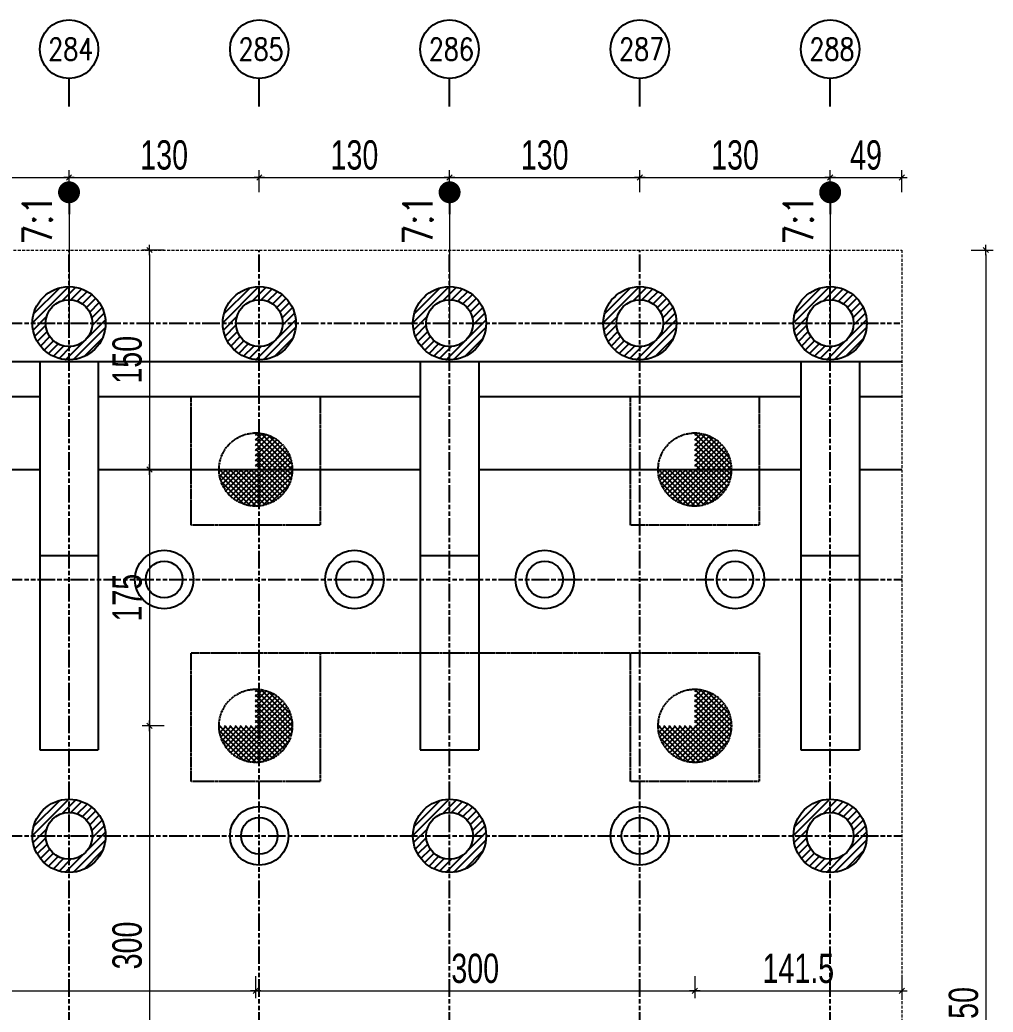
# Model space of a CAD drawing. Header units: inches. Extents: x -1640460 to 2672754, y -1012 to 1209503.
# Drawn here: x 11910 to 12575, y 849 to 1527 of the extents above; entities that cross this region are included whole.
import ezdxf

# ---------------------------------------------------------------- set-up
doc = ezdxf.new("R2010")
doc.units = ezdxf.units.IN
doc.header["$MEASUREMENT"] = 0
for name, pattern in [('ACAD_ISO09W100', [45, 24, -3, 6, -3, 6, -3]), ('CENTER', [2, 1.25, -0.25, 0.25, -0.25]), ('HIDDEN', [0.375, 0.25, -0.125])]:
    doc.linetypes.add(name, pattern=pattern)
doc.layers.add('DIM', color=177, linetype='Continuous', lineweight=20)
doc.layers.add('THAY1', color=9, linetype='Continuous', lineweight=20)
for name, color, linetype in [('Kich thuoc', 4, 'Continuous'), ('Text', 2, 'Continuous'), ('Tim', 8, 'ACAD_ISO09W100')]:
    doc.layers.add(name, color=color, linetype=linetype)
doc.styles.add('KICH_THUOC', font='vnsimli.shx', dxfattribs={"width": 0.8})
doc.styles.add('TXTDIM', font='VNARIAL.TTF', dxfattribs={"width": 0.7})
doc.dimstyles.new('DIM10', dxfattribs={"dimscale": 10, "dimtxt": 2, "dimasz": 0.3, "dimexe": 0.5, "dimexo": 0.5, "dimgap": 0.5, "dimtad": 1, "dimdec": 0, "dimzin": 12, "dimdsep": 46, "dimtxsty": 'TXTDIM', "dimblk": 'SLASH', "dimcen": 1.5, "dimclrd": 1, "dimclre": 256, "dimclrt": 2, "dimadec": 0, "dimazin": 0, "dimtfac": 1, "dimtdec": 0, "dimtix": 1, "dimtmove": 0, "dimatfit": 3, "dimldrblk": 'DOT', "dimfxl": 1, "dimfxlon": 1, "dimtolj": 1, "dimtzin": 0, "dimlwd": 9, "dimlwe": 9, "dimarcsym": 1})

# ---------------------------------------------------------------- blocks, each defined once
blk = doc.blocks.new('SLASH')
at = {"layer": 'DIM', "color": 16, "linetype": 'Continuous'}
blk.add_line((-0.6, -0.6), (0.6, 0.6), dxfattribs=at)
at = {"layer": 'DIM', "color": 16}
blk.add_line((-1.2, 0), (1.2, 0), dxfattribs=at)
blk = doc.blocks.new('*D525')
at = {"layer": 'Defpoints', "color": 0}
for p in [(11943.5, 1419), (11943.5, 1383.01), (11813.5, 1369.43)]:
    blk.add_point(p, dxfattribs=at)
at = {"layer": 'Kich thuoc', "lineweight": 9}
for p, q in [((11813.5, 1409), (11813.5, 1424)), ((11943.5, 1409), (11943.5, 1424))]:
    blk.add_line(p, q, dxfattribs=at)
at = {"layer": 'Kich thuoc', "color": 1, "lineweight": 9}
blk.add_line((11816.5, 1419), (11940.5, 1419), dxfattribs=at)
at = {"layer": 'Kich thuoc', "color": 1, "lineweight": 9, "xscale": 3, "yscale": 3, "zscale": 3, "rotation": 180}
blk.add_blockref('SLASH', (11813.5, 1419), dxfattribs=at)
at = {"layer": 'Kich thuoc', "color": 1, "lineweight": 9, "xscale": 3, "yscale": 3, "zscale": 3}
blk.add_blockref('SLASH', (11943.5, 1419), dxfattribs=at)
at = {"layer": 'Kich thuoc', "color": 2, "insert": (11878.5, 1434.22), "char_height": 20, "attachment_point": 5, "style": 'TXTDIM'}
blk.add_mtext('\\A1;130', dxfattribs=at)
blk = doc.blocks.new('_Dot')
at = {"color": 0, "linetype": 'ByBlock', "lineweight": -2}
blk.add_line((-0.5, 0), (-1, 0), dxfattribs=at)
at = {"color": 0, "linetype": 'ByBlock', "const_width": 0.5}
blk.add_lwpolyline([(-0.25, 0, 1), (0.25, 0, 1)], format="xyb", close=True, dxfattribs=at)
blk = doc.blocks.new('*D526')
at = {"layer": 'Defpoints', "color": 0}
for p in [(12073.5, 1419), (11943.5, 1369.43), (12073.5, 1369.43)]:
    blk.add_point(p, dxfattribs=at)
at = {"layer": 'Kich thuoc', "lineweight": 9}
for p, q in [((11943.5, 1409), (11943.5, 1424)), ((12073.5, 1409), (12073.5, 1424))]:
    blk.add_line(p, q, dxfattribs=at)
at = {"layer": 'Kich thuoc', "color": 1, "lineweight": 9}
blk.add_line((11946.5, 1419), (12070.5, 1419), dxfattribs=at)
at = {"layer": 'Kich thuoc', "color": 1, "lineweight": 9, "xscale": 3, "yscale": 3, "zscale": 3, "rotation": 180}
blk.add_blockref('SLASH', (11943.5, 1419), dxfattribs=at)
at = {"layer": 'Kich thuoc', "color": 1, "lineweight": 9, "xscale": 3, "yscale": 3, "zscale": 3}
blk.add_blockref('SLASH', (12073.5, 1419), dxfattribs=at)
at = {"layer": 'Kich thuoc', "color": 2, "insert": (12008.5, 1434.22), "char_height": 20, "attachment_point": 5, "style": 'TXTDIM'}
blk.add_mtext('\\A1;130', dxfattribs=at)
blk = doc.blocks.new('*D527')
at = {"layer": 'Defpoints', "color": 0}
for p in [(12203.5, 1419), (12073.5, 1369.43), (12203.5, 1369.43)]:
    blk.add_point(p, dxfattribs=at)
at = {"layer": 'Kich thuoc', "lineweight": 9}
for p, q in [((12073.5, 1409), (12073.5, 1424)), ((12203.5, 1409), (12203.5, 1424))]:
    blk.add_line(p, q, dxfattribs=at)
at = {"layer": 'Kich thuoc', "color": 1, "lineweight": 9}
blk.add_line((12076.5, 1419), (12200.5, 1419), dxfattribs=at)
at = {"layer": 'Kich thuoc', "color": 1, "lineweight": 9, "xscale": 3, "yscale": 3, "zscale": 3, "rotation": 180}
blk.add_blockref('SLASH', (12073.5, 1419), dxfattribs=at)
at = {"layer": 'Kich thuoc', "color": 1, "lineweight": 9, "xscale": 3, "yscale": 3, "zscale": 3}
blk.add_blockref('SLASH', (12203.5, 1419), dxfattribs=at)
at = {"layer": 'Kich thuoc', "color": 2, "insert": (12138.5, 1434.22), "char_height": 20, "attachment_point": 5, "style": 'TXTDIM'}
blk.add_mtext('\\A1;130', dxfattribs=at)
blk = doc.blocks.new('*D528')
at = {"layer": 'Defpoints', "color": 0}
for p in [(12333.5, 1419), (12333.5, 1383.01), (12203.5, 1369.43)]:
    blk.add_point(p, dxfattribs=at)
at = {"layer": 'Kich thuoc', "lineweight": 9}
for p, q in [((12203.5, 1409), (12203.5, 1424)), ((12333.5, 1409), (12333.5, 1424))]:
    blk.add_line(p, q, dxfattribs=at)
at = {"layer": 'Kich thuoc', "color": 1, "lineweight": 9}
blk.add_line((12206.5, 1419), (12330.5, 1419), dxfattribs=at)
at = {"layer": 'Kich thuoc', "color": 1, "lineweight": 9, "xscale": 3, "yscale": 3, "zscale": 3, "rotation": 180}
blk.add_blockref('SLASH', (12203.5, 1419), dxfattribs=at)
at = {"layer": 'Kich thuoc', "color": 1, "lineweight": 9, "xscale": 3, "yscale": 3, "zscale": 3}
blk.add_blockref('SLASH', (12333.5, 1419), dxfattribs=at)
at = {"layer": 'Kich thuoc', "color": 2, "insert": (12268.5, 1434.22), "char_height": 20, "attachment_point": 5, "style": 'TXTDIM'}
blk.add_mtext('\\A1;130', dxfattribs=at)
blk = doc.blocks.new('*D529')
at = {"layer": 'Defpoints', "color": 0}
for p in [(12463.5, 1419), (12333.5, 1369.43), (12463.5, 1369.43)]:
    blk.add_point(p, dxfattribs=at)
at = {"layer": 'Kich thuoc', "lineweight": 9}
for p, q in [((12333.5, 1409), (12333.5, 1424)), ((12463.5, 1409), (12463.5, 1424))]:
    blk.add_line(p, q, dxfattribs=at)
at = {"layer": 'Kich thuoc', "color": 1, "lineweight": 9}
blk.add_line((12336.5, 1419), (12460.5, 1419), dxfattribs=at)
at = {"layer": 'Kich thuoc', "color": 1, "lineweight": 9, "xscale": 3, "yscale": 3, "zscale": 3, "rotation": 180}
blk.add_blockref('SLASH', (12333.5, 1419), dxfattribs=at)
at = {"layer": 'Kich thuoc', "color": 1, "lineweight": 9, "xscale": 3, "yscale": 3, "zscale": 3}
blk.add_blockref('SLASH', (12463.5, 1419), dxfattribs=at)
at = {"layer": 'Kich thuoc', "color": 2, "insert": (12398.5, 1434.22), "char_height": 20, "attachment_point": 5, "style": 'TXTDIM'}
blk.add_mtext('\\A1;130', dxfattribs=at)
blk = doc.blocks.new('*D530')
at = {"layer": 'Defpoints', "color": 0}
for p in [(12512.5, 1419), (12463.5, 1369.43), (12512.5, 1369.43)]:
    blk.add_point(p, dxfattribs=at)
at = {"layer": 'Kich thuoc', "lineweight": 9}
for p, q in [((12463.5, 1409), (12463.5, 1424)), ((12512.5, 1409), (12512.5, 1424))]:
    blk.add_line(p, q, dxfattribs=at)
at = {"layer": 'Kich thuoc', "color": 1, "lineweight": 9}
blk.add_line((12466.5, 1419), (12509.5, 1419), dxfattribs=at)
at = {"layer": 'Kich thuoc', "color": 1, "lineweight": 9, "xscale": 3, "yscale": 3, "zscale": 3, "rotation": 180}
blk.add_blockref('SLASH', (12463.5, 1419), dxfattribs=at)
at = {"layer": 'Kich thuoc', "color": 1, "lineweight": 9, "xscale": 3, "yscale": 3, "zscale": 3}
blk.add_blockref('SLASH', (12512.5, 1419), dxfattribs=at)
at = {"layer": 'Kich thuoc', "color": 2, "insert": (12488, 1434.2), "char_height": 20, "attachment_point": 5, "style": 'TXTDIM'}
blk.add_mtext('\\A1;49', dxfattribs=at)
blk = doc.blocks.new('*D531')
at = {"layer": 'Defpoints', "color": 0}
for p in [(12512.5, 1369.43), (12512.5, 319.43), (12569.86, 319.43)]:
    blk.add_point(p, dxfattribs=at)
at = {"layer": 'Kich thuoc', "lineweight": 9}
for p, q in [((12559.86, 1369.43), (12574.86, 1369.43)), ((12559.86, 319.43), (12574.86, 319.43))]:
    blk.add_line(p, q, dxfattribs=at)
at = {"layer": 'Kich thuoc', "color": 1, "lineweight": 9}
blk.add_line((12569.86, 1366.43), (12569.86, 322.43), dxfattribs=at)
at = {"layer": 'Kich thuoc', "color": 1, "lineweight": 9, "xscale": 3, "yscale": 3, "zscale": 3}
for p, rotation in [((12569.86, 1369.43), 90), ((12569.86, 319.43), 270)]:
    blk.add_blockref('SLASH', p, dxfattribs=dict(at, rotation=rotation))
at = {"layer": 'Kich thuoc', "color": 2, "insert": (12554.66, 844.43), "char_height": 20, "attachment_point": 5, "rotation": 90, "style": 'TXTDIM'}
blk.add_mtext('\\A1;1050', dxfattribs=at)
blk = doc.blocks.new('*D544')
at = {"layer": 'Defpoints', "color": 0}
for p in [(12071, 1006.43), (11471, 865.48), (12071, 863.6)]:
    blk.add_point(p, dxfattribs=at)
at = {"layer": 'Kich thuoc', "lineweight": 9}
for p, q in [((12071, 873.6), (12071, 858.6)), ((11471, 863.6), (11471, 858.6))]:
    blk.add_line(p, q, dxfattribs=at)
at = {"layer": 'Kich thuoc', "color": 1, "lineweight": 9}
blk.add_line((11474, 863.6), (12068, 863.6), dxfattribs=at)
at = {"layer": 'Kich thuoc', "color": 1, "lineweight": 9, "xscale": 3, "yscale": 3, "zscale": 3, "rotation": 180}
blk.add_blockref('SLASH', (11471, 863.6), dxfattribs=at)
at = {"layer": 'Kich thuoc', "color": 1, "lineweight": 9, "xscale": 3, "yscale": 3, "zscale": 3}
blk.add_blockref('SLASH', (12071, 863.6), dxfattribs=at)
at = {"layer": 'Kich thuoc', "color": 2, "insert": (11771, 878.81), "char_height": 20, "attachment_point": 5, "style": 'TXTDIM'}
blk.add_mtext('\\A1;600', dxfattribs=at)
blk = doc.blocks.new('*D545')
at = {"layer": 'Defpoints', "color": 0}
for p in [(12071, 1006.43), (12371, 1006.43), (12371, 863.6)]:
    blk.add_point(p, dxfattribs=at)
at = {"layer": 'Kich thuoc', "lineweight": 9}
for p, q in [((12071, 873.6), (12071, 858.6)), ((12371, 873.6), (12371, 858.6))]:
    blk.add_line(p, q, dxfattribs=at)
at = {"layer": 'Kich thuoc', "color": 1, "lineweight": 9}
blk.add_line((12074, 863.6), (12368, 863.6), dxfattribs=at)
at = {"layer": 'Kich thuoc', "color": 1, "lineweight": 9, "xscale": 3, "yscale": 3, "zscale": 3, "rotation": 180}
blk.add_blockref('SLASH', (12071, 863.6), dxfattribs=at)
at = {"layer": 'Kich thuoc', "color": 1, "lineweight": 9, "xscale": 3, "yscale": 3, "zscale": 3}
blk.add_blockref('SLASH', (12371, 863.6), dxfattribs=at)
at = {"layer": 'Kich thuoc', "color": 2, "insert": (12221, 878.81), "char_height": 20, "attachment_point": 5, "style": 'TXTDIM'}
blk.add_mtext('\\A1;300', dxfattribs=at)
blk = doc.blocks.new('*D546')
at = {"layer": 'Defpoints', "color": 0}
for p in [(12371, 1006.43), (12512.5, 1006.43), (12512.5, 863.6)]:
    blk.add_point(p, dxfattribs=at)
at = {"layer": 'Kich thuoc', "lineweight": 9}
for p, q in [((12371, 873.6), (12371, 858.6)), ((12512.5, 873.6), (12512.5, 858.6))]:
    blk.add_line(p, q, dxfattribs=at)
at = {"layer": 'Kich thuoc', "color": 1, "lineweight": 9}
blk.add_line((12374, 863.6), (12509.5, 863.6), dxfattribs=at)
at = {"layer": 'Kich thuoc', "color": 1, "lineweight": 9, "xscale": 3, "yscale": 3, "zscale": 3, "rotation": 180}
blk.add_blockref('SLASH', (12371, 863.6), dxfattribs=at)
at = {"layer": 'Kich thuoc', "color": 1, "lineweight": 9, "xscale": 3, "yscale": 3, "zscale": 3}
blk.add_blockref('SLASH', (12512.5, 863.6), dxfattribs=at)
at = {"layer": 'Kich thuoc', "color": 2, "insert": (12441.75, 878.81), "char_height": 20, "attachment_point": 5, "style": 'TXTDIM'}
blk.add_mtext('\\A1;141.5', dxfattribs=at)
blk = doc.blocks.new('*D550')
at = {"layer": 'Defpoints', "color": 0}
for p in [(12027, 1369.43), (11998.5, 1219.53), (12019.5, 1219.53)]:
    blk.add_point(p, dxfattribs=at)
at = {"layer": 'Kich thuoc', "lineweight": 9}
for p, q in [((12008.5, 1369.43), (11993.5, 1369.43)), ((12008.5, 1219.53), (11993.5, 1219.53))]:
    blk.add_line(p, q, dxfattribs=at)
at = {"layer": 'Kich thuoc', "color": 1, "lineweight": 9}
blk.add_line((11998.5, 1366.43), (11998.5, 1222.53), dxfattribs=at)
at = {"layer": 'Kich thuoc', "color": 1, "lineweight": 9, "xscale": 3, "yscale": 3, "zscale": 3}
for p, rotation in [((11998.5, 1369.43), 90), ((11998.5, 1219.53), 270)]:
    blk.add_blockref('SLASH', p, dxfattribs=dict(at, rotation=rotation))
at = {"layer": 'Kich thuoc', "color": 2, "insert": (11983.29, 1294.48), "char_height": 20, "attachment_point": 5, "rotation": 90, "style": 'TXTDIM'}
blk.add_mtext('\\A1;150', dxfattribs=at)
blk = doc.blocks.new('*D551')
at = {"layer": 'Defpoints', "color": 0}
for p in [(12019.5, 1219.53), (11998.5, 1044.53), (12019.5, 1044.53)]:
    blk.add_point(p, dxfattribs=at)
at = {"layer": 'Kich thuoc', "lineweight": 9}
for p, q in [((12008.5, 1219.53), (11993.5, 1219.53)), ((12008.5, 1044.53), (11993.5, 1044.53))]:
    blk.add_line(p, q, dxfattribs=at)
at = {"layer": 'Kich thuoc', "color": 1, "lineweight": 9}
blk.add_line((11998.5, 1216.53), (11998.5, 1047.53), dxfattribs=at)
at = {"layer": 'Kich thuoc', "color": 1, "lineweight": 9, "xscale": 3, "yscale": 3, "zscale": 3}
for p, rotation in [((11998.5, 1219.53), 90), ((11998.5, 1044.53), 270)]:
    blk.add_blockref('SLASH', p, dxfattribs=dict(at, rotation=rotation))
at = {"layer": 'Kich thuoc', "color": 2, "insert": (11983.29, 1132.03), "char_height": 20, "attachment_point": 5, "rotation": 90, "style": 'TXTDIM'}
blk.add_mtext('\\A1;175', dxfattribs=at)
blk = doc.blocks.new('*D547')
at = {"layer": 'Defpoints', "color": 0}
for p in [(12019.5, 1044.53), (11998.5, 744.53), (12019.5, 744.53)]:
    blk.add_point(p, dxfattribs=at)
at = {"layer": 'Kich thuoc', "lineweight": 9}
for p, q in [((12008.5, 1044.53), (11993.5, 1044.53)), ((12008.5, 744.53), (11993.5, 744.53))]:
    blk.add_line(p, q, dxfattribs=at)
at = {"layer": 'Kich thuoc', "color": 1, "lineweight": 9}
blk.add_line((11998.5, 1041.53), (11998.5, 747.53), dxfattribs=at)
at = {"layer": 'Kich thuoc', "color": 1, "lineweight": 9, "xscale": 3, "yscale": 3, "zscale": 3}
for p, rotation in [((11998.5, 1044.53), 90), ((11998.5, 744.53), 270)]:
    blk.add_blockref('SLASH', p, dxfattribs=dict(at, rotation=rotation))
at = {"layer": 'Kich thuoc', "color": 2, "insert": (11983.28, 894.53), "char_height": 20, "attachment_point": 5, "rotation": 90, "style": 'TXTDIM'}
blk.add_mtext('\\A1;300', dxfattribs=at)

msp = doc.modelspace()

# ---------------------------------------------------------------- hatches: boundary and pattern name
h = msp.add_hatch()
h.set_pattern_fill('ANSI31', color=256, scale=30, style=0)
h.set_pattern_definition([(45, (11198.125, 0), (-2.65165, 2.65165), [])])
h.paths.add_polyline_path([(11943.5, 1344.43, 0.414214), (11918.5, 1319.43), (11927.5, 1319.43, -0.414214), (11943.5, 1335.43)])
h.paths.add_polyline_path([(11943.5, 1344.43), (11943.5, 1335.43, -0.414214), (11959.5, 1319.43), (11968.5, 1319.43, 0.414214)])
h.paths.add_polyline_path([(11968.5, 1319.43), (11959.5, 1319.43, -0.414214), (11943.5, 1303.43), (11943.5, 1294.43, 0.414214)])
h.paths.add_polyline_path([(11927.5, 1319.43), (11918.5, 1319.43, 0.414214), (11943.5, 1294.43), (11943.5, 1303.43, -0.414214)])
h = msp.add_hatch()
h.set_pattern_fill('ANSI31', color=256, scale=30, style=0)
h.set_pattern_definition([(45, (11328.125, 0), (-2.65165, 2.65165), [])])
h.paths.add_polyline_path([(12073.5, 1344.43, 0.414214), (12048.5, 1319.43), (12057.5, 1319.43, -0.414214), (12073.5, 1335.43)])
h.paths.add_polyline_path([(12073.5, 1344.43), (12073.5, 1335.43, -0.414214), (12089.5, 1319.43), (12098.5, 1319.43, 0.414214)])
h.paths.add_polyline_path([(12098.5, 1319.43), (12089.5, 1319.43, -0.414214), (12073.5, 1303.43), (12073.5, 1294.43, 0.414214)])
h.paths.add_polyline_path([(12057.5, 1319.43), (12048.5, 1319.43, 0.414214), (12073.5, 1294.43), (12073.5, 1303.43, -0.414214)])
h = msp.add_hatch()
h.set_pattern_fill('ANSI31', color=256, scale=30, style=0)
h.set_pattern_definition([(45, (11458.125, 0), (-2.65165, 2.65165), [])])
h.paths.add_polyline_path([(12203.5, 1344.43, 0.414214), (12178.5, 1319.43), (12187.5, 1319.43, -0.414214), (12203.5, 1335.43)])
h.paths.add_polyline_path([(12203.5, 1344.43), (12203.5, 1335.43, -0.414214), (12219.5, 1319.43), (12228.5, 1319.43, 0.414214)])
h.paths.add_polyline_path([(12228.5, 1319.43), (12219.5, 1319.43, -0.414214), (12203.5, 1303.43), (12203.5, 1294.43, 0.414214)])
h.paths.add_polyline_path([(12187.5, 1319.43), (12178.5, 1319.43, 0.414214), (12203.5, 1294.43), (12203.5, 1303.43, -0.414214)])
h = msp.add_hatch()
h.set_pattern_fill('ANSI31', color=256, scale=30, style=0)
h.set_pattern_definition([(45, (11588.125, 0), (-2.65165, 2.65165), [])])
h.paths.add_polyline_path([(12333.5, 1344.43, 0.414214), (12308.5, 1319.43), (12317.5, 1319.43, -0.414214), (12333.5, 1335.43)])
h.paths.add_polyline_path([(12333.5, 1344.43), (12333.5, 1335.43, -0.414214), (12349.5, 1319.43), (12358.5, 1319.43, 0.414214)])
h.paths.add_polyline_path([(12358.5, 1319.43), (12349.5, 1319.43, -0.414214), (12333.5, 1303.43), (12333.5, 1294.43, 0.414214)])
h.paths.add_polyline_path([(12317.5, 1319.43), (12308.5, 1319.43, 0.414214), (12333.5, 1294.43), (12333.5, 1303.43, -0.414214)])
h = msp.add_hatch()
h.set_pattern_fill('ANSI31', color=256, scale=30, style=0)
h.set_pattern_definition([(45, (11718.125, 0), (-2.65165, 2.65165), [])])
h.paths.add_polyline_path([(12463.5, 1344.43, 0.414214), (12438.5, 1319.43), (12447.5, 1319.43, -0.414214), (12463.5, 1335.43)])
h.paths.add_polyline_path([(12463.5, 1344.43), (12463.5, 1335.43, -0.414214), (12479.5, 1319.43), (12488.5, 1319.43, 0.414214)])
h.paths.add_polyline_path([(12488.5, 1319.43), (12479.5, 1319.43, -0.414214), (12463.5, 1303.43), (12463.5, 1294.43, 0.414214)])
h.paths.add_polyline_path([(12447.5, 1319.43), (12438.5, 1319.43, 0.414214), (12463.5, 1294.43), (12463.5, 1303.43, -0.414214)])
at = {"linetype": 'CENTER'}
h = msp.add_hatch(dxfattribs=at)
h.set_pattern_fill('ANSI37', color=256, scale=20, style=0)
h.set_pattern_definition([(45, (3908.087, 2187.6678), (-1.76776695, 1.76776695), []), (135, (3908.087, 2187.6678), (-1.76776695, -1.76776695), [])])
h.paths.add_polyline_path([(12096, 1219.53, 0.414214), (12071, 1244.53), (12071, 1219.53), (12046, 1219.53, 1)])
h = msp.add_hatch(dxfattribs=at)
h.set_pattern_fill('ANSI37', color=256, scale=20, style=0)
h.set_pattern_definition([(45, (4208.087, 2187.6678), (-1.76776695, 1.76776695), []), (135, (4208.087, 2187.6678), (-1.76776695, -1.76776695), [])])
h.paths.add_polyline_path([(12396, 1219.53, 0.414214), (12371, 1244.53), (12371, 1219.53), (12346, 1219.53, 1)])
h = msp.add_hatch(dxfattribs=at)
h.set_pattern_fill('ANSI37', color=256, scale=20, style=0)
h.set_pattern_definition([(45, (3908.087, 2012.6678), (-1.76776695, 1.76776695), []), (135, (3908.087, 2012.6678), (-1.76776695, -1.76776695), [])])
h.paths.add_polyline_path([(12096, 1044.53, 0.414214), (12071, 1069.53), (12071, 1044.53), (12046, 1044.53, 1)])
h = msp.add_hatch(dxfattribs=at)
h.set_pattern_fill('ANSI37', color=256, scale=20, style=0)
h.set_pattern_definition([(45, (4208.087, 2012.6678), (-1.76776695, 1.76776695), []), (135, (4208.087, 2012.6678), (-1.76776695, -1.76776695), [])])
h.paths.add_polyline_path([(12396, 1044.53, 0.414214), (12371, 1069.53), (12371, 1044.53), (12346, 1044.53, 1)])
h = msp.add_hatch()
h.set_pattern_fill('ANSI31', color=256, scale=30, style=0)
h.set_pattern_definition([(45, (11198.125, -350), (-2.65165, 2.65165), [])])
h.paths.add_polyline_path([(11943.5, 994.43, 0.414214), (11918.5, 969.43), (11927.5, 969.43, -0.414214), (11943.5, 985.43)])
h.paths.add_polyline_path([(11943.5, 994.43), (11943.5, 985.43, -0.414214), (11959.5, 969.43), (11968.5, 969.43, 0.414214)])
h.paths.add_polyline_path([(11968.5, 969.43), (11959.5, 969.43, -0.414214), (11943.5, 953.43), (11943.5, 944.43, 0.414214)])
h.paths.add_polyline_path([(11927.5, 969.43), (11918.5, 969.43, 0.414214), (11943.5, 944.43), (11943.5, 953.43, -0.414214)])
h = msp.add_hatch()
h.set_pattern_fill('ANSI31', color=256, scale=30, style=0)
h.set_pattern_definition([(45, (11458.125, -350), (-2.65165, 2.65165), [])])
h.paths.add_polyline_path([(12203.5, 994.43, 0.414214), (12178.5, 969.43), (12187.5, 969.43, -0.414214), (12203.5, 985.43)])
h.paths.add_polyline_path([(12203.5, 994.43), (12203.5, 985.43, -0.414214), (12219.5, 969.43), (12228.5, 969.43, 0.414214)])
h.paths.add_polyline_path([(12228.5, 969.43), (12219.5, 969.43, -0.414214), (12203.5, 953.43), (12203.5, 944.43, 0.414214)])
h.paths.add_polyline_path([(12187.5, 969.43), (12178.5, 969.43, 0.414214), (12203.5, 944.43), (12203.5, 953.43, -0.414214)])
h = msp.add_hatch()
h.set_pattern_fill('ANSI31', color=256, scale=30, style=0)
h.set_pattern_definition([(45, (11718.125, -350), (-2.65165, 2.65165), [])])
h.paths.add_polyline_path([(12463.5, 994.43, 0.414214), (12438.5, 969.43), (12447.5, 969.43, -0.414214), (12463.5, 985.43)])
h.paths.add_polyline_path([(12463.5, 994.43), (12463.5, 985.43, -0.414214), (12479.5, 969.43), (12488.5, 969.43, 0.414214)])
h.paths.add_polyline_path([(12488.5, 969.43), (12479.5, 969.43, -0.414214), (12463.5, 953.43), (12463.5, 944.43, 0.414214)])
h.paths.add_polyline_path([(12447.5, 969.43), (12438.5, 969.43, 0.414214), (12463.5, 944.43), (12463.5, 953.43, -0.414214)])

# ---------------------------------------------------------------- linework, layer by layer
for p, q in [((11943.5, 1467.48), (11943.5, 1486.59)), ((12073.5, 1467.48), (12073.5, 1486.59)), ((12203.5, 1467.48), (12203.5, 1486.59)), ((12333.5, 1467.48), (12333.5, 1486.59)), ((12463.5, 1467.48), (12463.5, 1486.59)), ((9424.5, 1293.24), (12512.5, 1293.24)), ((11923.5, 1293.24), (11923.5, 1028.24)), ((11963.5, 1293.24), (11963.5, 1028.24)), ((12183.5, 1293.24), (12183.5, 1028.24)), ((12223.5, 1293.24), (12223.5, 1028.24)), ((12443.5, 1293.24), (12443.5, 1028.24)), ((12483.5, 1293.24), (12483.5, 1028.24)), ((11703.5, 1269.43), (11923.5, 1269.43)), ((11963.5, 1269.43), (12183.5, 1269.43)), ((12223.5, 1269.43), (12443.5, 1269.43)), ((12483.5, 1269.43), (12512.5, 1269.43)), ((11703.5, 1219.53), (11923.5, 1219.53)), ((11963.5, 1219.53), (12183.5, 1219.53)), ((12223.5, 1219.53), (12443.5, 1219.53)), ((12483.5, 1219.53), (12512.5, 1219.53)), ((11923.5, 1160.74), (11963.5, 1160.74)), ((12183.5, 1160.74), (12223.5, 1160.74)), ((12443.5, 1160.74), (12483.5, 1160.74)), ((11923.5, 1028.24), (11963.5, 1028.24)), ((12183.5, 1028.24), (12223.5, 1028.24)), ((12443.5, 1028.24), (12483.5, 1028.24))]:
    msp.add_line(p, q)
for p, q in [((12027, 1181.43), (12027, 1269.43)), ((12027, 1269.43), (12115, 1269.43)), ((12115, 1269.43), (12115, 1181.43)), ((12327, 1181.43), (12327, 1269.43)), ((12327, 1269.43), (12415, 1269.43)), ((12415, 1269.43), (12415, 1181.43)), ((12115, 1181.43), (12027, 1181.43)), ((12415, 1181.43), (12327, 1181.43)), ((12027, 1006.43), (12027, 1094.43)), ((12027, 1094.43), (12115, 1094.43)), ((12115, 1094.43), (12115, 1006.43)), ((12327, 1006.43), (12327, 1094.43)), ((12327, 1094.43), (12415, 1094.43)), ((12415, 1094.43), (12415, 1006.43)), ((12115, 1006.43), (12027, 1006.43)), ((12415, 1006.43), (12327, 1006.43))]:
    msp.add_line(p, q, dxfattribs=at)
for centre, radius in [((11943.5, 1506.59), 20), ((12073.5, 1506.59), 20), ((12203.5, 1506.59), 20), ((12333.5, 1506.59), 20), ((12463.5, 1506.59), 20), ((11943.5, 1319.43), 25), ((12073.5, 1319.43), 25), ((12203.5, 1319.43), 25), ((12333.5, 1319.43), 25), ((12463.5, 1319.43), 25), ((11943.5, 1319.43), 16), ((12073.5, 1319.43), 16), ((12203.5, 1319.43), 16), ((12333.5, 1319.43), 16), ((12463.5, 1319.43), 16), ((12008.5, 1144.43), 20), ((12138.5, 1144.43), 20), ((12268.5, 1144.43), 20), ((12398.5, 1144.43), 20), ((12008.5, 1144.43), 12.5), ((12138.5, 1144.43), 12.5), ((12268.5, 1144.43), 12.5), ((12398.5, 1144.43), 12.5), ((11943.5, 969.43), 25), ((12073.5, 969.43), 20), ((12203.5, 969.43), 25), ((12333.5, 969.43), 20), ((12463.5, 969.43), 25), ((11943.5, 969.43), 16), ((12203.5, 969.43), 16), ((12463.5, 969.43), 16), ((12073.5, 969.43), 12.5), ((12333.5, 969.43), 12.5)]:
    msp.add_circle(centre, radius)
for centre in [(12071, 1219.53), (12371, 1219.53), (12071, 1044.53), (12371, 1044.53)]:
    msp.add_circle(centre, 25, dxfattribs=at)
at = {"layer": 'THAY1', "linetype": 'HIDDEN', "ltscale": 8}
for p, q in [((9424.5, 1369.43), (12512.5, 1369.43)), ((12512.5, 1369.43), (12512.5, 319.43))]:
    msp.add_line(p, q, dxfattribs=at)
at = {"layer": 'Tim', "ltscale": 0.5}
for p, q in [((11943.5, 319.43), (11943.5, 1369.43)), ((12073.5, 319.43), (12073.5, 1369.43)), ((12203.5, 319.43), (12203.5, 1369.43)), ((12333.5, 319.43), (12333.5, 1369.43)), ((12463.5, 319.43), (12463.5, 1369.43)), ((9424.5, 1319.43), (12511.08, 1319.43)), ((9424.5, 1144.43), (12512.5, 1144.43)), ((9424.5, 969.43), (12512.5, 969.43))]:
    msp.add_line(p, q, dxfattribs=at)
at = {"layer": 'Tim', "linetype": 'CENTER'}
msp.add_line((12071, 1094.43), (12371, 1094.43), dxfattribs=at)

# ---------------------------------------------------------------- texts
at = {"char_height": 20, "width": 34.4742, "attachment_point": 1, "rotation": 90, "style": 'KICH_THUOC'}
for insert in [(11911.84, 1372.92), (12171.84, 1372.92), (12431.84, 1372.92)]:
    msp.add_mtext('7:1', dxfattribs=dict(at, insert=insert))
at = {"layer": 'Text', "char_height": 15, "width": 14.3758, "attachment_point": 1, "style": 'KICH_THUOC'}
for s, insert in [('284', (11929.28, 1514.02)), ('285', (12059.28, 1514.02)), ('286', (12189.28, 1514.02)), ('287', (12319.28, 1514.02)), ('288', (12449.28, 1514.02))]:
    msp.add_mtext(s, dxfattribs=dict(at, insert=insert))

# ---------------------------------------------------------------- dimensions: what is measured, and where the dimension line sits
at = {"layer": 'Kich thuoc'}
for base, p1, p2, picture, middle in [((11943.5, 1419), (11813.5, 1369.43), (11943.5, 1383.01), '*D525', (11878.5, 1434.22)), ((12073.5, 1419), (11943.5, 1369.43), (12073.5, 1369.43), '*D526', (12008.5, 1434.22)), ((12203.5, 1419), (12073.5, 1369.43), (12203.5, 1369.43), '*D527', (12138.5, 1434.22)), ((12333.5, 1419), (12203.5, 1369.43), (12333.5, 1383.01), '*D528', (12268.5, 1434.22)), ((12463.5, 1419), (12333.5, 1369.43), (12463.5, 1369.43), '*D529', (12398.5, 1434.22)), ((12512.5, 1419), (12463.5, 1369.43), (12512.5, 1369.43), '*D530', (12488, 1434.2)), ((12071, 863.6), (11471, 865.48), (12071, 1006.43), '*D544', (11771, 878.81)), ((12371, 863.6), (12071, 1006.43), (12371, 1006.43), '*D545', (12221, 878.81))]:
    dim = msp.add_linear_dim(base=base, p1=p1, p2=p2, dimstyle='DIM10', override={"dimtmove": 1}, dxfattribs=at)
    dim.commit()
    dim.dimension.update_dxf_attribs({"geometry": picture, "text_midpoint": middle})
dim = msp.add_linear_dim(base=(11998.5, 1219.53), p1=(12027, 1369.43), p2=(12019.5, 1219.53), angle=90, dimstyle='DIM10', dxfattribs=at)
dim.commit()
dim.dimension.update_dxf_attribs({"geometry": '*D550', "text_midpoint": (11983.29, 1294.48)})
for base, p1, p2, picture, middle in [((12569.86, 319.43), (12512.5, 1369.43), (12512.5, 319.43), '*D531', (12554.66, 844.43)), ((11998.5, 1044.53), (12019.5, 1219.53), (12019.5, 1044.53), '*D551', (11983.29, 1132.03)), ((11998.5, 744.53), (12019.5, 1044.53), (12019.5, 744.53), '*D547', (11983.28, 894.53))]:
    dim = msp.add_linear_dim(base=base, p1=p1, p2=p2, angle=90, dimstyle='DIM10', override={"dimtmove": 1}, dxfattribs=at)
    dim.commit()
    dim.dimension.update_dxf_attribs({"geometry": picture, "text_midpoint": middle})
dim = msp.add_linear_dim(base=(12512.5, 863.6), p1=(12371, 1006.43), p2=(12512.5, 1006.43), text='141.5', dimstyle='DIM10', override={"dimtmove": 1}, dxfattribs=at)
dim.commit()
dim.dimension.update_dxf_attribs({"geometry": '*D546', "text_midpoint": (12441.75, 878.81)})

# ---------------------------------------------------------------- leaders
for points in [[(11943.5, 1408.84), (11943.5, 1319.43)], [(12203.5, 1408.84), (12203.5, 1319.43)], [(12463.5, 1408.84), (12463.5, 1319.43)]]:
    msp.add_leader(points, dimstyle='DIM10', override={"dimasz": 1.5, "dimgap": 0.5, "dimtad": 0})

doc.saveas('drawing.dxf')
